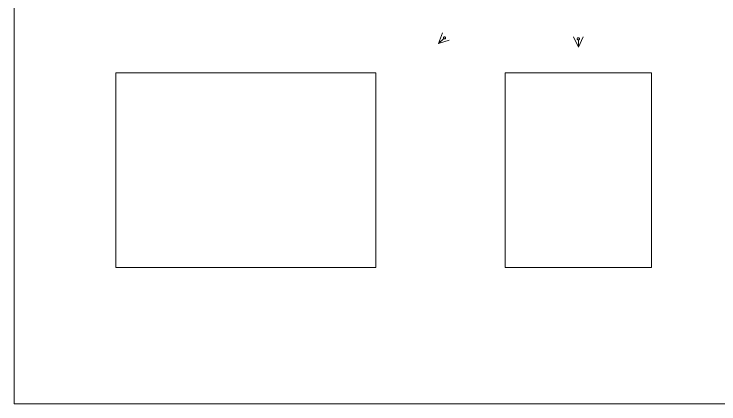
# Model space of a CAD drawing. Header units: feet. Extents: x 2583673 to 2624673, y -122443 to -93743.
# Drawn here: x 2583673 to 2604746, y -122443 to -110788 of the extents above; entities that cross this region are included whole.
import ezdxf

# ---------------------------------------------------------------- set-up
doc = ezdxf.new("R2010")
doc.units = ezdxf.units.FT
doc.header["$MEASUREMENT"] = 0
doc.header["$XCLIPFRAME"] = 0
doc.layers.add('Drawing & Figure', color=7, linetype='Continuous')
doc.layers.add('Drawing & Figure_Pen_No__48', color=7, linetype='Continuous', lineweight=5, true_color=0xa80f02)
doc.layers.add('Shell - Roof_Pen_No__21', color=7, linetype='Continuous', lineweight=5)
picture_1 = doc.add_image_def('image3.jpg', size_in_pixel=(4032, 3024))
picture_2 = doc.add_image_def('image4.jpg', size_in_pixel=(4032, 3024))

msp = doc.modelspace()

# ---------------------------------------------------------------- linework, layer by layer
at = {"layer": 'Drawing & Figure_Pen_No__48', "color": 14, "linetype": 'Continuous', "lineweight": 5, "true_color": 0xa80f02, "flags": 128}
for points in [[(2596358, -111671), (2596483, -111352)], [(2600544, -111779), (2600395, -111470)], [(2600544, -111779), (2600692, -111470)], [(2596358, -111671), (2596518, -111522)], [(2596358, -111671), (2596685, -111570)], [(2600544, -111779), (2600544, -111560)]]:
    msp.add_lwpolyline(points, dxfattribs=at)
for points in [[(2596575, -111501, -0.414214), (2596540, -111532, -0.414214), (2596509, -111497, -0.414214), (2596544, -111466, -0.414214)], [(2600567, -111504, -0.414214), (2600566, -111551, -0.414214), (2600519, -111550, -0.414214), (2600520, -111503, -0.414214)]]:
    msp.add_lwpolyline(points, format="xyb", close=True, dxfattribs=at)
at = {"layer": 'Shell - Roof_Pen_No__21', "color": 7, "linetype": 'Continuous', "lineweight": 5}
for q in [(2583673, -93743), (2624673, -122443), (2624673, -122443)]:
    msp.add_line((2583673, -122443), q, dxfattribs=at)

# ---------------------------------------------------------------- pictures from other files: only their frames are drawn
at = {"layer": 'Drawing & Figure', "linetype": 'Continuous', "lineweight": 0}
image = msp.add_image(picture_2, insert=(2586716, -118368), size_in_units=(7771, 5828), dxfattribs=at)
image.set_boundary_path([(-0.5, -0.5), (4031.5, 3023.5)])
image = msp.add_image(picture_1, insert=(2598358, -112540), size_in_units=(5827, 4371), rotation=-90, dxfattribs=at)
image.set_boundary_path([(-0.5, -0.5), (4031.5, 3023.5)])

doc.saveas('drawing.dxf')
